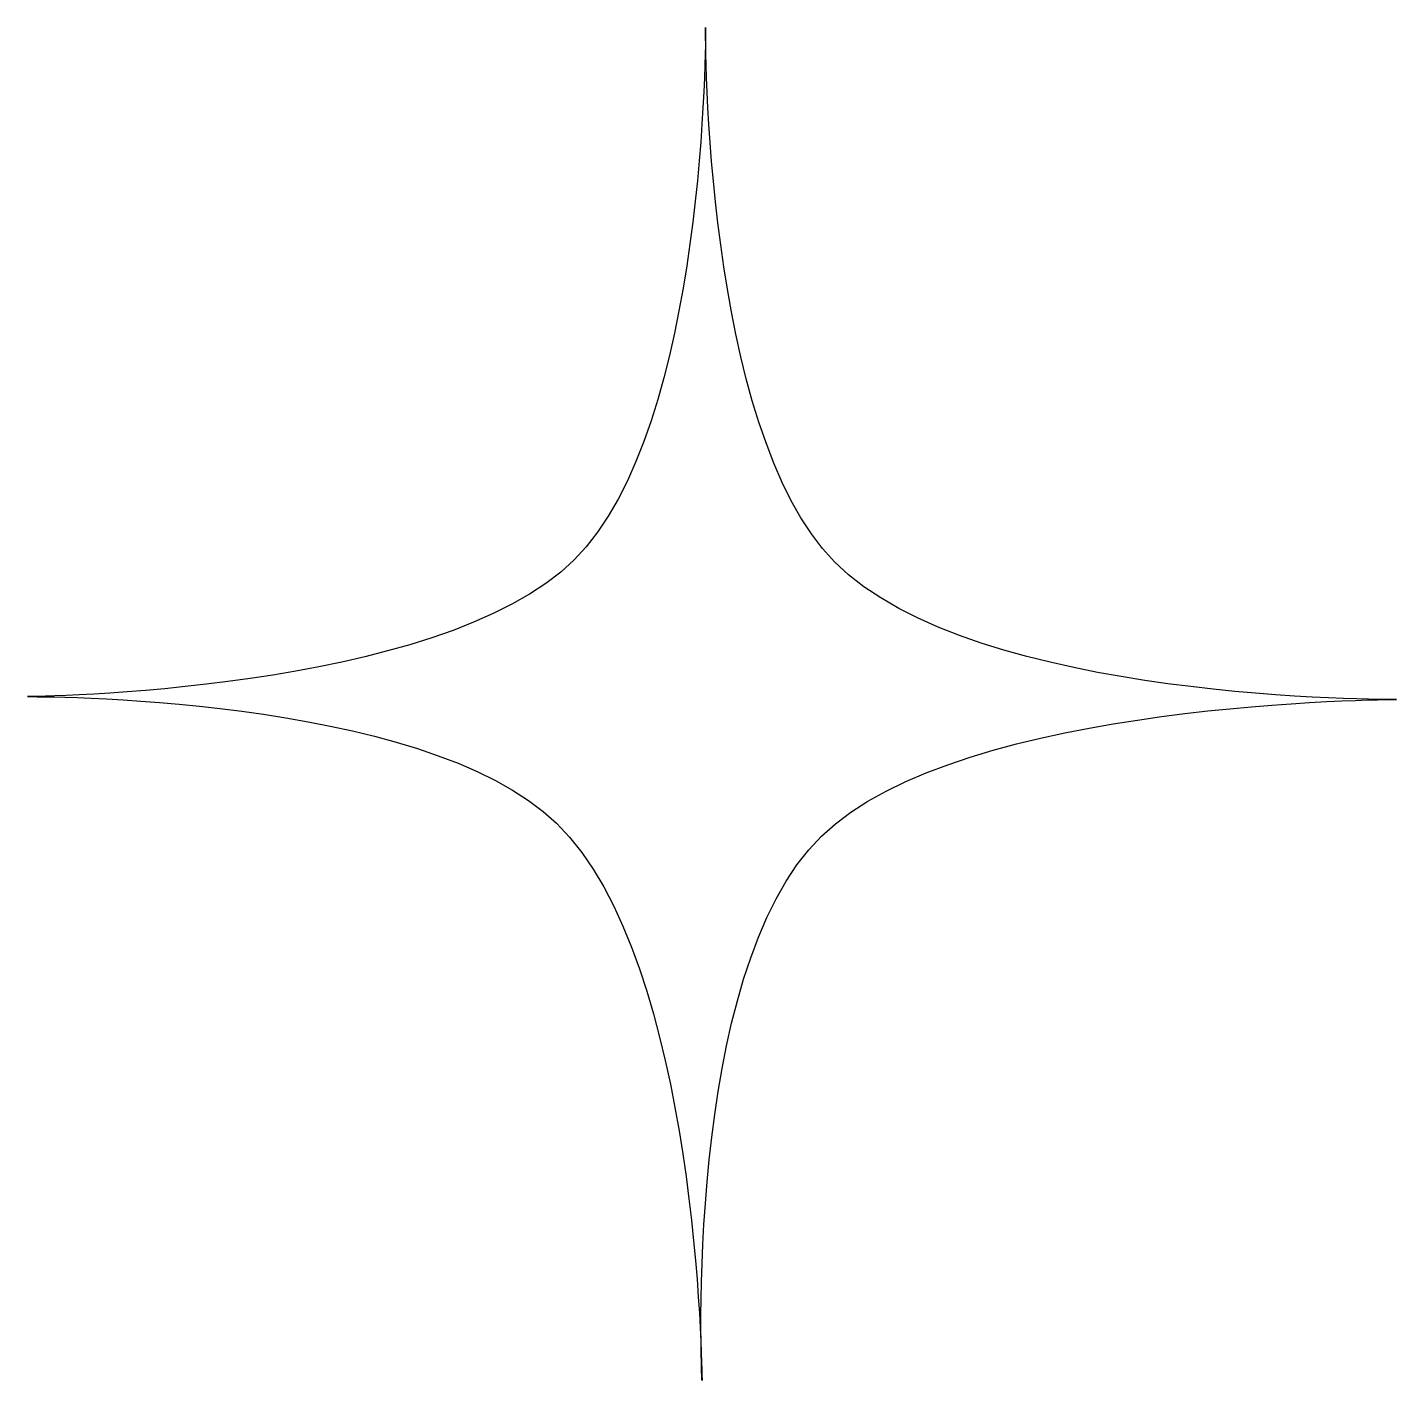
# Model space of a CAD drawing. Extents: x 0.36 to 2.65, y 0.32 to 2.58.
import ezdxf

# ---------------------------------------------------------------- set-up
doc = ezdxf.new("R2010")
doc.units = 0
doc.layers.add('desenho', color=7, linetype='CONTINUOUS')

msp = doc.modelspace()

# ---------------------------------------------------------------- linework, layer by layer
at = {"layer": 'desenho', "color": 7}
msp.add_lwpolyline([(1.495421, 2.580355)], close=True, dxfattribs=at)
for points in [[(1.495421, 2.580355), (1.495421, 2.580355), (1.499101, 1.911304), (1.275641, 1.689428)], [(1.711222, 1.686233), (1.491103, 1.909064), (1.495421, 2.580355), (1.495421, 2.580355)], [(1.275641, 1.689428), (1.050101, 1.465489), (0.36111, 1.460821), (0.36111, 1.460821)], [(2.651375, 1.456108), (2.651375, 1.456108), (1.944978, 1.449598), (1.711222, 1.686233)], [(0.36111, 1.460821), (0.36111, 1.460821), (1.022368, 1.466391), (1.246181, 1.249039)], [(1.689252, 1.227396), (1.922687, 1.455772), (2.651375, 1.456108), (2.651375, 1.456108)], [(1.246181, 1.249039), (1.484863, 1.017243), (1.489564, 0.316671), (1.489564, 0.316671)], [(1.489564, 0.316671), (1.489564, 0.316671), (1.454961, 0.998184), (1.689252, 1.227396)]]:
    msp.add_open_spline(points, degree=3, dxfattribs=at)

doc.saveas('drawing.dxf')
